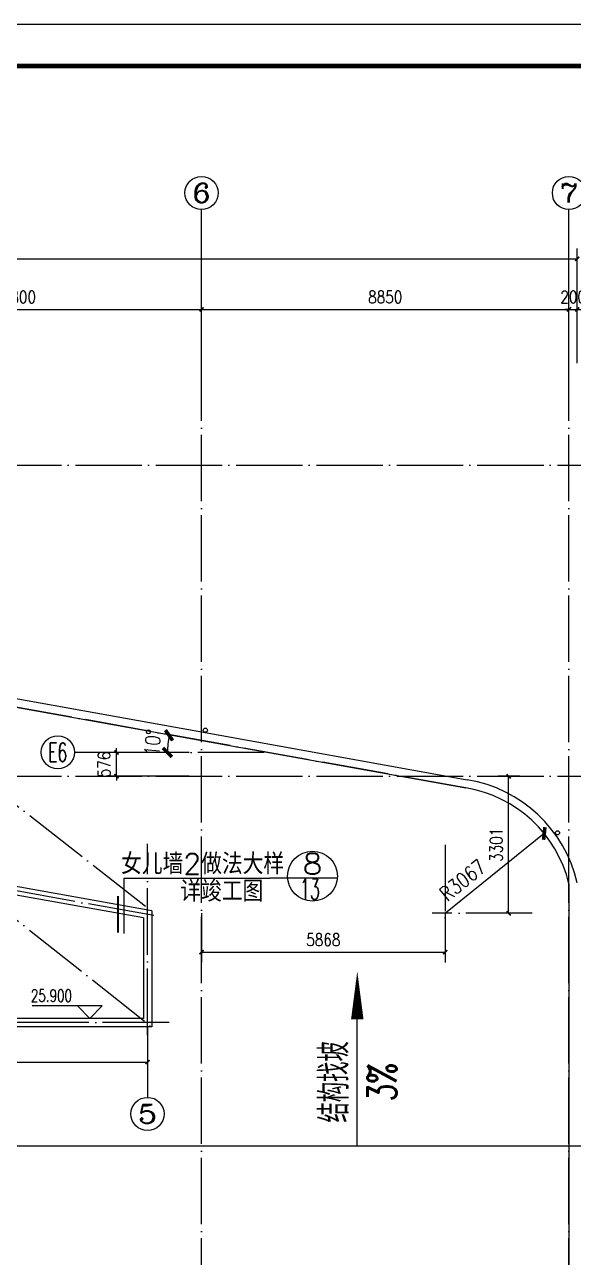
# Model space of a CAD drawing. Header units: millimetres. Extents: x 591771 to 1936534, y -622016 to 355666.
# Drawn here: x 647454 to 660672, y 64514 to 94214 of the extents above; entities that cross this region are included whole.
import ezdxf
from ezdxf.enums import TextEntityAlignment as Align

# ---------------------------------------------------------------- set-up
doc = ezdxf.new("R2010")
doc.units = ezdxf.units.MM
doc.header["$LTSCALE"] = 80
doc.linetypes.add('DOTE', pattern=[2.42, 2, -0.2, 0.02, -0.2])
for name, color, linetype in [('\\M+5BDA8-\\M+5B1EA\\M+5B8DF', 3, 'Continuous'), ('\\M+5BDA8-\\M+5B3DF\\M+5B4E7', 3, 'Continuous'), ('\\M+5BDA8-\\M+5C7BD-\\M+5D7A9', 31, 'Continuous'), ('\\M+5BDA8-\\M+5D6E1', 17, 'DOTE'), ('\\M+5BDA8-\\M+5D6E1-\\M+5B1EA\\M+5D7A2', 3, 'Continuous'), ('\\M+5C1A2\\M+5C3E6\\M+5CFDF\\M+5CCF51', 7, 'Continuous'), ('\\M+5C1A2\\M+5C3E6\\M+5CFDF\\M+5CCF55', 140, 'Continuous'), ('\\M+5CDBC\\M+5BFF2', 252, 'Continuous'), ('AXIS_TEXT', 7, 'Continuous'), ('PUB_TEXT', 7, 'Continuous'), ('VPIPE-\\M+5D3EA\\M+5CBAE', 4, 'TG_Y'), ('WINDOW_TEXT', 7, 'Continuous')]:
    doc.layers.add(name, color=color, linetype=linetype)
doc.styles.add('_HZTXT', font='txt.shx', dxfattribs={"width": 0.8, "bigfont": 'hztxt.shx'})
doc.styles.add('A-AXIS-LABEL', font='COMPLEX', dxfattribs={"bigfont": 'GBCBIG'})
doc.styles.add('A-STANDARD', font='SIMPLEX', dxfattribs={"bigfont": 'GBCBIG'})
doc.styles.add('COMPLEX', font='COMPLEX')
doc.styles.add('DIM_FONT', font='SIMPLEX.shx', dxfattribs={"width": 0.8})
doc.styles.add('ROMANS', font='ROMANS.shx', dxfattribs={"width": 0.8, "bigfont": 'hhztxt.shx'})
doc.styles.add('TG_LINETYPE', font='SIMPLEX', dxfattribs={"width": 0.75, "height": 2.5, "bigfont": 'HZTXT'})
doc.linetypes.add('TG_Y', pattern='A,2,-0.3,["Y",TG_LINETYPE,S=0.1,R=0,X=-0.23,Y=-0.15],0', length=2.3)
doc.dimstyles.new('dim1-150', dxfattribs={"dimscale": 180, "dimtxt": 2, "dimasz": 1.2, "dimexe": 1.2, "dimexo": 1.2, "dimgap": 1, "dimtad": 1, "dimdec": 0, "dimdsep": 46, "dimtxsty": 'ROMANS', "dimblk": 'ARCHTICK', "dimcen": 0, "dimadec": 0, "dimazin": 0, "dimtfac": 0.71, "dimtdec": 0, "dimtix": 1, "dimtmove": 0, "dimatfit": 3, "dimldrblk": 'ARCHTICK', "dimfxl": 0, "dimtolj": 1, "dimtzin": 0, "dimarcsym": 0})
doc.dimstyles.new('DIMN', dxfattribs={"dimtxt": 300, "dimasz": 100, "dimexe": 250, "dimexo": 300, "dimgap": 150, "dimtad": 1, "dimdec": 0, "dimzin": 0, "dimdsep": 46, "dimtxsty": 'DIM_FONT', "dimblk": 'ARCHTICK', "dimcen": 0.09, "dimclrt": 7, "dimazin": 2, "dimtfac": 1, "dimtdec": 0, "dimtix": 1, "dimtmove": 2, "dimatfit": 3, "dimldrblk": 'ARCHTICK', "dimfxl": 0, "dimtolj": 1, "dimtzin": 0, "dimarcsym": 0})

# ---------------------------------------------------------------- blocks, each defined once
blk = doc.blocks.new('_ArchTick')
at = {"color": 0, "linetype": 'ByBlock', "const_width": 0.4}
blk.add_lwpolyline([(-0.5, -0.5), (0.5, 0.5)], dxfattribs=at)
blk = doc.blocks.new('*D38')
at = {"layer": '\\M+5C1A2\\M+5C3E6\\M+5CFDF\\M+5CCF51', "color": 0, "lineweight": -2, "transparency": 16777216}
blk.add_arc((613188, 83604), 5623, 169.8236, 180, dxfattribs=at)
at = {"layer": 'Defpoints', "color": 0, "lineweight": -3, "transparency": 16777216}
for p in [(604149, 85227), (607604, 84269), (604049, 83604), (662277, 83604), (660463, 75118)]:
    blk.add_point(p, dxfattribs=at)
at = {"layer": '\\M+5C1A2\\M+5C3E6\\M+5CFDF\\M+5CCF51', "color": 0, "lineweight": -2, "transparency": 16777216, "xscale": 216, "yscale": 216, "zscale": 216}
for p, rotation in [((607653, 84598), 79.8236399644772), ((607565, 83604), 270)]:
    blk.add_blockref('_ArchTick', p, dxfattribs=dict(at, rotation=rotation))
at = {"layer": '\\M+5C1A2\\M+5C3E6\\M+5CFDF\\M+5CCF51', "color": 0, "lineweight": -2, "transparency": 16777216, "insert": (607220, 84136), "char_height": 360, "attachment_point": 5, "rotation": 84.9118, "style": 'ROMANS'}
blk.add_mtext('\\A1;10%%D', dxfattribs=at)
blk = doc.blocks.new('*D40')
at = {"layer": '\\M+5C1A2\\M+5C3E6\\M+5CFDF\\M+5CCF51', "color": 0, "lineweight": -2, "transparency": 16777216}
blk.add_arc((625404, 81674), 2447, 169.8236, 180, dxfattribs=at)
at = {"layer": 'Defpoints', "color": 0, "lineweight": -3, "transparency": 16777216}
for p in [(615198, 83506), (622974, 81963), (621520, 81674), (625404, 81674), (660466, 75380)]:
    blk.add_point(p, dxfattribs=at)
at = {"layer": '\\M+5C1A2\\M+5C3E6\\M+5CFDF\\M+5CCF51', "color": 0, "lineweight": -2, "transparency": 16777216, "xscale": 216, "yscale": 216, "zscale": 216}
for p, rotation in [((622995, 82106), 79.8236399644773), ((622957, 81674), 270)]:
    blk.add_blockref('_ArchTick', p, dxfattribs=dict(at, rotation=rotation))
at = {"layer": '\\M+5C1A2\\M+5C3E6\\M+5CFDF\\M+5CCF51', "color": 0, "lineweight": -2, "transparency": 16777216, "insert": (622600, 81924), "char_height": 360, "attachment_point": 5, "rotation": 84.9118, "style": 'ROMANS'}
blk.add_mtext('\\A1;10%%D', dxfattribs=at)
blk = doc.blocks.new('*D41')
at = {"layer": '\\M+5C1A2\\M+5C3E6\\M+5CFDF\\M+5CCF51', "color": 0, "lineweight": -2, "transparency": 16777216}
blk.add_line((633160, 79841), (633079, 79841), dxfattribs=at)
blk.add_arc((635615, 79841), 2319, 169.8236, 180, dxfattribs=at)
at = {"layer": 'Defpoints', "color": 0, "lineweight": -3, "transparency": 16777216}
for p in [(615198, 83506), (633311, 80115), (633376, 79841), (635615, 79841), (660466, 75380)]:
    blk.add_point(p, dxfattribs=at)
at = {"layer": '\\M+5C1A2\\M+5C3E6\\M+5CFDF\\M+5CCF51', "color": 0, "lineweight": -2, "transparency": 16777216, "xscale": 216, "yscale": 216, "zscale": 216}
for p, rotation in [((633332, 80251), 79.8236399644773), ((633295, 79841), 270)]:
    blk.add_blockref('_ArchTick', p, dxfattribs=dict(at, rotation=rotation))
at = {"layer": '\\M+5C1A2\\M+5C3E6\\M+5CFDF\\M+5CCF51', "color": 0, "lineweight": -2, "transparency": 16777216, "insert": (632937, 80079), "char_height": 360, "attachment_point": 5, "rotation": 84.9118, "style": 'ROMANS'}
blk.add_mtext('\\A1;10%%D', dxfattribs=at)
blk = doc.blocks.new('*D42')
at = {"layer": '\\M+5C1A2\\M+5C3E6\\M+5CFDF\\M+5CCF51', "color": 0, "lineweight": -2, "transparency": 16777216}
blk.add_arc((644434, 78258), 2073, 169.8236, 180, dxfattribs=at)
at = {"layer": 'Defpoints', "color": 0, "lineweight": -3, "transparency": 16777216}
for p in [(615198, 83506), (642375, 78503), (642210, 78258), (644434, 78258), (660566, 75362)]:
    blk.add_point(p, dxfattribs=at)
at = {"layer": '\\M+5C1A2\\M+5C3E6\\M+5CFDF\\M+5CCF51', "color": 0, "lineweight": -2, "transparency": 16777216, "xscale": 216, "yscale": 216, "zscale": 216}
for p, rotation in [((642393, 78624), 79.8236399644773), ((642360, 78258), 270)]:
    blk.add_blockref('_ArchTick', p, dxfattribs=dict(at, rotation=rotation))
at = {"layer": '\\M+5C1A2\\M+5C3E6\\M+5CFDF\\M+5CCF51', "color": 0, "lineweight": -2, "transparency": 16777216, "insert": (642001, 78475), "char_height": 360, "attachment_point": 5, "rotation": 84.9118, "style": 'ROMANS'}
blk.add_mtext('\\A1;10%%D', dxfattribs=at)
blk = doc.blocks.new('*D43')
at = {"layer": '\\M+5C1A2\\M+5C3E6\\M+5CFDF\\M+5CCF51', "color": 0, "lineweight": -2, "transparency": 16777216}
blk.add_arc((653225, 76680), 2329, 169.8236, 180, dxfattribs=at)
at = {"layer": 'Defpoints', "color": 0, "lineweight": -3, "transparency": 16777216}
for p in [(615198, 83506), (650912, 76955), (649877, 76680), (653225, 76680), (660466, 75380)]:
    blk.add_point(p, dxfattribs=at)
at = {"layer": '\\M+5C1A2\\M+5C3E6\\M+5CFDF\\M+5CCF51', "color": 0, "lineweight": -2, "transparency": 16777216, "xscale": 216, "yscale": 216, "zscale": 216}
for p, rotation in [((650932, 77092), 79.8236399644773), ((650895, 76680), 270)]:
    blk.add_blockref('_ArchTick', p, dxfattribs=dict(at, rotation=rotation))
at = {"layer": '\\M+5C1A2\\M+5C3E6\\M+5CFDF\\M+5CCF51', "color": 0, "lineweight": -2, "transparency": 16777216, "insert": (650537, 76919), "char_height": 360, "attachment_point": 5, "rotation": 84.9118, "style": 'ROMANS'}
blk.add_mtext('\\A1;10%%D', dxfattribs=at)
blk = doc.blocks.new('*D82')
at = {"layer": '\\M+5BDA8-\\M+5B3DF\\M+5B4E7', "color": 0, "lineweight": -2, "transparency": 16777216}
blk.add_line((659971, 74726), (657588, 72803), dxfattribs=at)
at = {"layer": 'Defpoints', "color": 0, "lineweight": -3, "transparency": 16777216}
for p in [(659971, 74726), (657584, 72800)]:
    blk.add_point(p, dxfattribs=at)
at = {"layer": '\\M+5BDA8-\\M+5B3DF\\M+5B4E7', "color": 0, "lineweight": -2, "transparency": 16777216, "xscale": 216, "yscale": 216, "zscale": 216, "rotation": 38.91113738284074}
blk.add_blockref('_ArchTick', (659971, 74726), dxfattribs=at)
at = {"layer": '\\M+5BDA8-\\M+5B3DF\\M+5B4E7', "color": 0, "lineweight": -2, "transparency": 16777216, "insert": (658004, 73601), "char_height": 360, "attachment_point": 5, "rotation": 38.9111, "style": 'ROMANS'}
blk.add_mtext('\\A1;R3067', dxfattribs=at)
blk = doc.blocks.new('*D172')
at = {"layer": '\\M+5BDA8-\\M+5B3DF\\M+5B4E7', "color": 0, "lineweight": -2, "transparency": 16777216}
for p, q in [((651416, 76680), (649416, 76680)), ((649666, 76680), (649666, 76780)), ((649666, 76104), (649666, 76680)), ((651416, 76104), (649416, 76104)), ((649666, 76104), (649666, 76004))]:
    blk.add_line(p, q, dxfattribs=at)
at = {"layer": 'Defpoints', "color": 0, "transparency": 16777216}
for p in [(649666, 76680), (651716, 76680), (651716, 76104)]:
    blk.add_point(p, dxfattribs=at)
at = {"layer": '\\M+5BDA8-\\M+5B3DF\\M+5B4E7', "color": 0, "lineweight": -2, "transparency": 16777216, "xscale": 100, "yscale": 100, "zscale": 100}
for p, rotation in [((649666, 76680), 270), ((649666, 76104), 90)]:
    blk.add_blockref('_ArchTick', p, dxfattribs=dict(at, rotation=rotation))
at = {"layer": '\\M+5BDA8-\\M+5B3DF\\M+5B4E7', "color": 7, "transparency": 16777216, "insert": (649366, 76392), "char_height": 300, "attachment_point": 5, "rotation": 90, "style": 'DIM_FONT'}
blk.add_mtext('\\A1;576', dxfattribs=at)
blk = doc.blocks.new('*D176')
at = {"layer": '\\M+5BDA8-\\M+5B3DF\\M+5B4E7', "color": 0, "lineweight": -2, "transparency": 16777216}
for p, q in [((659379, 76104), (658863, 76104)), ((659113, 72803), (659113, 76104)), ((659379, 72803), (658863, 72803))]:
    blk.add_line(p, q, dxfattribs=at)
at = {"layer": 'Defpoints', "color": 0, "transparency": 16777216}
for p in [(659113, 76104), (659679, 76104), (659679, 72803)]:
    blk.add_point(p, dxfattribs=at)
at = {"layer": '\\M+5BDA8-\\M+5B3DF\\M+5B4E7', "color": 0, "lineweight": -2, "transparency": 16777216, "xscale": 100, "yscale": 100, "zscale": 100}
for p, rotation in [((659113, 76104), 90), ((659113, 72803), 270)]:
    blk.add_blockref('_ArchTick', p, dxfattribs=dict(at, rotation=rotation))
at = {"layer": '\\M+5BDA8-\\M+5B3DF\\M+5B4E7', "color": 7, "transparency": 16777216, "insert": (658813, 74454), "char_height": 300, "attachment_point": 5, "rotation": 90, "style": 'DIM_FONT'}
blk.add_mtext('\\A1;3301', dxfattribs=at)
blk = doc.blocks.new('*D208')
at = {"layer": '\\M+5BDA8-\\M+5B3DF\\M+5B4E7', "color": 0, "lineweight": -2, "transparency": 16777216}
for p, q in [((651715, 72806), (651715, 71619)), ((657584, 72803), (657583, 71616)), ((651715, 71869), (657583, 71866))]:
    blk.add_line(p, q, dxfattribs=at)
at = {"layer": 'Defpoints', "color": 0, "transparency": 16777216}
for p in [(651716, 73106), (657584, 73103), (657583, 71866)]:
    blk.add_point(p, dxfattribs=at)
at = {"layer": '\\M+5BDA8-\\M+5B3DF\\M+5B4E7', "color": 0, "lineweight": -2, "transparency": 16777216, "xscale": 100, "yscale": 100, "zscale": 100}
for p, rotation in [((651715, 71869), 179.9689875181909), ((657583, 71866), 359.9689875181909)]:
    blk.add_blockref('_ArchTick', p, dxfattribs=dict(at, rotation=rotation))
at = {"layer": '\\M+5BDA8-\\M+5B3DF\\M+5B4E7', "color": 7, "transparency": 16777216, "insert": (654649, 72167), "char_height": 300, "attachment_point": 5, "rotation": 359.969, "style": 'DIM_FONT'}
blk.add_mtext('\\A1;5868', dxfattribs=at)
blk = doc.blocks.new('*D565')
at = {"layer": '\\M+5BDA8-\\M+5B3DF\\M+5B4E7', "color": 0, "lineweight": -2, "transparency": 16777216}
for p, q in [((641614, 69871), (641614, 68970)), ((650414, 69871), (650414, 68970)), ((641614, 69220), (650414, 69220))]:
    blk.add_line(p, q, dxfattribs=at)
at = {"layer": 'Defpoints', "color": 0, "transparency": 16777216}
for p in [(641614, 70171), (650414, 70171), (650414, 69220)]:
    blk.add_point(p, dxfattribs=at)
at = {"layer": '\\M+5BDA8-\\M+5B3DF\\M+5B4E7', "color": 0, "lineweight": -2, "transparency": 16777216, "xscale": 100, "yscale": 100, "zscale": 100, "rotation": 180}
blk.add_blockref('_ArchTick', (641614, 69220), dxfattribs=at)
at = {"layer": '\\M+5BDA8-\\M+5B3DF\\M+5B4E7', "color": 0, "lineweight": -2, "transparency": 16777216, "xscale": 100, "yscale": 100, "zscale": 100}
blk.add_blockref('_ArchTick', (650414, 69220), dxfattribs=at)
at = {"layer": '\\M+5BDA8-\\M+5B3DF\\M+5B4E7', "color": 7, "transparency": 16777216, "insert": (646014, 69520), "char_height": 300, "attachment_point": 5, "style": 'DIM_FONT'}
blk.add_mtext('\\A1;8800', dxfattribs=at)
blk = doc.blocks.new('*D599')
at = {"layer": '\\M+5BDA8-\\M+5B3DF\\M+5B4E7', "color": 0, "lineweight": -2, "transparency": 16777216}
for p, q in [((606266, 86359), (606266, 88822)), ((660766, 86359), (660766, 88822)), ((606266, 88572), (660766, 88572))]:
    blk.add_line(p, q, dxfattribs=at)
at = {"layer": 'Defpoints', "color": 0, "transparency": 16777216}
for p in [(660766, 88572), (606266, 86059), (660766, 86059)]:
    blk.add_point(p, dxfattribs=at)
at = {"layer": '\\M+5BDA8-\\M+5B3DF\\M+5B4E7', "color": 0, "lineweight": -2, "transparency": 16777216, "xscale": 100, "yscale": 100, "zscale": 100, "rotation": 180}
blk.add_blockref('_ArchTick', (606266, 88572), dxfattribs=at)
at = {"layer": '\\M+5BDA8-\\M+5B3DF\\M+5B4E7', "color": 0, "lineweight": -2, "transparency": 16777216, "xscale": 100, "yscale": 100, "zscale": 100}
blk.add_blockref('_ArchTick', (660766, 88572), dxfattribs=at)
at = {"layer": '\\M+5BDA8-\\M+5B3DF\\M+5B4E7', "color": 7, "transparency": 16777216, "insert": (633516, 88872), "char_height": 300, "attachment_point": 5, "style": 'DIM_FONT'}
blk.add_mtext('\\A1;54500', dxfattribs=at)
blk = doc.blocks.new('*D604')
at = {"layer": '\\M+5BDA8-\\M+5B3DF\\M+5B4E7', "color": 0, "lineweight": -2, "transparency": 16777216}
for p, q in [((660566, 87353), (660466, 87353)), ((660566, 86059), (660566, 87603)), ((660566, 87353), (660766, 87353)), ((660766, 86059), (660766, 87603)), ((660766, 87353), (660866, 87353))]:
    blk.add_line(p, q, dxfattribs=at)
at = {"layer": 'Defpoints', "color": 0, "transparency": 16777216}
for p in [(660766, 87353), (660566, 85759), (660766, 85759)]:
    blk.add_point(p, dxfattribs=at)
at = {"layer": '\\M+5BDA8-\\M+5B3DF\\M+5B4E7', "color": 0, "lineweight": -2, "transparency": 16777216, "xscale": 100, "yscale": 100, "zscale": 100}
blk.add_blockref('_ArchTick', (660566, 87353), dxfattribs=at)
at = {"layer": '\\M+5BDA8-\\M+5B3DF\\M+5B4E7', "color": 0, "lineweight": -2, "transparency": 16777216, "xscale": 100, "yscale": 100, "zscale": 100, "rotation": 180}
blk.add_blockref('_ArchTick', (660766, 87353), dxfattribs=at)
at = {"layer": '\\M+5BDA8-\\M+5B3DF\\M+5B4E7', "color": 7, "transparency": 16777216, "insert": (660666, 87653), "char_height": 300, "attachment_point": 5, "style": 'DIM_FONT'}
blk.add_mtext('\\A1;200', dxfattribs=at)
blk = doc.blocks.new('*D627')
at = {"layer": '\\M+5BDA8-\\M+5B3DF\\M+5B4E7', "color": 0, "lineweight": -2, "transparency": 16777216}
for p, q in [((642916, 86059), (642916, 87603)), ((642916, 87353), (651716, 87353)), ((651716, 86059), (651716, 87603))]:
    blk.add_line(p, q, dxfattribs=at)
at = {"layer": 'Defpoints', "color": 0, "transparency": 16777216}
for p in [(651716, 87353), (642916, 85759), (651716, 85759)]:
    blk.add_point(p, dxfattribs=at)
at = {"layer": '\\M+5BDA8-\\M+5B3DF\\M+5B4E7', "color": 0, "lineweight": -2, "transparency": 16777216, "xscale": 100, "yscale": 100, "zscale": 100, "rotation": 180}
blk.add_blockref('_ArchTick', (642916, 87353), dxfattribs=at)
at = {"layer": '\\M+5BDA8-\\M+5B3DF\\M+5B4E7', "color": 0, "lineweight": -2, "transparency": 16777216, "xscale": 100, "yscale": 100, "zscale": 100}
blk.add_blockref('_ArchTick', (651716, 87353), dxfattribs=at)
at = {"layer": '\\M+5BDA8-\\M+5B3DF\\M+5B4E7', "color": 7, "transparency": 16777216, "insert": (647316, 87653), "char_height": 300, "attachment_point": 5, "style": 'DIM_FONT'}
blk.add_mtext('\\A1;8800', dxfattribs=at)
blk = doc.blocks.new('*D628')
at = {"layer": '\\M+5BDA8-\\M+5B3DF\\M+5B4E7', "color": 0, "lineweight": -2, "transparency": 16777216}
for p, q in [((651716, 86059), (651716, 87603)), ((651716, 87353), (660566, 87353)), ((660566, 86059), (660566, 87603))]:
    blk.add_line(p, q, dxfattribs=at)
at = {"layer": 'Defpoints', "color": 0, "transparency": 16777216}
for p in [(660566, 87353), (651716, 85759), (660566, 85759)]:
    blk.add_point(p, dxfattribs=at)
at = {"layer": '\\M+5BDA8-\\M+5B3DF\\M+5B4E7', "color": 0, "lineweight": -2, "transparency": 16777216, "xscale": 100, "yscale": 100, "zscale": 100, "rotation": 180}
blk.add_blockref('_ArchTick', (651716, 87353), dxfattribs=at)
at = {"layer": '\\M+5BDA8-\\M+5B3DF\\M+5B4E7', "color": 0, "lineweight": -2, "transparency": 16777216, "xscale": 100, "yscale": 100, "zscale": 100}
blk.add_blockref('_ArchTick', (660566, 87353), dxfattribs=at)
at = {"layer": '\\M+5BDA8-\\M+5B3DF\\M+5B4E7', "color": 7, "transparency": 16777216, "insert": (656141, 87653), "char_height": 300, "attachment_point": 5, "style": 'DIM_FONT'}
blk.add_mtext('\\A1;8850', dxfattribs=at)
blk = doc.blocks.new('_AXISO')
blk.add_circle((0, 0), 0.5)
at = {"layer": 'AXIS_TEXT', "style": 'COMPLEX'}
blk.add_attdef('A', text='', height=0.56, dxfattribs=at).set_placement((-0.25, -0.28), (0.25, -0.28), align=Align.FIT)

msp = doc.modelspace()

# ---------------------------------------------------------------- linework, layer by layer
at = {"layer": '\\M+5BDA8-\\M+5B1EA\\M+5B8DF'}
for p, q in [((649323.3, 70570.8), (647633.3, 70570.8)), ((649023.3, 70270.8), (648723.3, 70570.8)), ((649023.3, 70270.8), (649323.3, 70570.8))]:
    msp.add_line(p, q, dxfattribs=at)
at = {"layer": '\\M+5BDA8-\\M+5B3DF\\M+5B4E7'}
for p, q in [((649666.3, 76680), (648657.4, 76680)), ((649840.5, 73648.6), (653362.2, 73648.6)), ((649840.5, 73648.6), (649840.5, 72313.2)), ((654985.5, 73648.6), (653362.2, 73648.6))]:
    msp.add_line(p, q, dxfattribs=at)
at = {"layer": '\\M+5BDA8-\\M+5B3DF\\M+5B4E7', "const_width": 50}
msp.add_lwpolyline([(649703, 72334.3), (649703, 73219.5)], dxfattribs=at)
at = {"layer": '\\M+5BDA8-\\M+5B3DF\\M+5B4E7'}
msp.add_circle((654387.4, 73696.9), 600, dxfattribs=at)
at = {"layer": '\\M+5BDA8-\\M+5C7BD-\\M+5D7A9'}
for p, q in [((642937.7, 78747.7), (651535.7, 77204.3)), ((642902.4, 78550.8), (651500.3, 77007.4)), ((651500.3, 77007.4), (658083.8, 75825.7)), ((651535.7, 77204.3), (658117.8, 76022.8)), ((650514, 72859.4), (641514, 74475.1)), ((650314, 72692.1), (641714, 74236)), ((660566, 73517.5), (660566, 67204.3)), ((650514, 72859.4), (650514, 70070.8)), ((650314, 72692.1), (650314, 70270.8)), ((650314, 70270.8), (646014.5, 70270.8)), ((650514, 70070.8), (641514, 70070.8)), ((660566, 67204.3), (660566, 59104.3))]:
    msp.add_line(p, q, dxfattribs=at)
for radius, start, end in [(3067.4, 13.53921, 80.61975), (3267.4, 13.11641, 80.595)]:
    msp.add_arc((657583.9, 72799.4), radius, start, end, dxfattribs=at)
at = {"layer": '\\M+5BDA8-\\M+5D6E1', "ltscale": 10}
for p, q in [((651715.6, 47886.6), (651715.6, 85758.8)), ((660566, 47886.6), (660566, 85758.8)), ((604149.1, 83604.3), (662077.4, 83604.3)), ((658119.3, 75818.3), (615297.8, 83505.9)), ((643005.4, 78735.5), (650514, 72859.4)), ((653224.6, 76680), (649666.3, 76680)), ((604149.1, 76104.3), (662077.4, 76104.3)), ((643015.6, 76004.3), (650514, 70070.8)), ((650564, 72748.8), (641514, 74373.5)), ((650414, 69870.8), (650414, 74475.1)), ((657584.1, 74457.1), (657583.6, 71906.1)), ((659679.2, 72802.9), (657271.3, 72802.9)), ((648464, 70170.8), (641114, 70170.8)), ((650932, 70170.8), (641114, 70170.8)), ((604149.1, 67204.3), (662077.4, 67204.3))]:
    msp.add_line(p, q, dxfattribs=at)
at = {"layer": '\\M+5BDA8-\\M+5D6E1-\\M+5B1EA\\M+5D7A2'}
for p, q in [((651715.6, 85758.8), (651715.6, 89758.8)), ((660566, 85758.8), (660566, 89758.8)), ((650414, 70070.8), (650414, 68368.9))]:
    msp.add_line(p, q, dxfattribs=at)
msp.add_circle((648251.4, 76682), 400, dxfattribs=at)
at = {"layer": '\\M+5C1A2\\M+5C3E6\\M+5CFDF\\M+5CCF55'}
for p, q in [((655466.7, 67204.3), (655466.7, 70250.5)), ((606465.6, 67204.3), (660566, 67204.3))]:
    msp.add_line(p, q, dxfattribs=at)
msp.add_lwpolyline([(655466.7, 70250.5, 300, 0, 0), (655466.7, 71406.4, 0, 0, 0)], format="xyseb", dxfattribs=at)
at = {"layer": '\\M+5CDBC\\M+5BFF2', "color": 2}
msp.add_lwpolyline([(595259.9, 34814.3), (679359.9, 34814.3), (679359.9, 94214.3), (595259.9, 94214.3)], close=True, dxfattribs=at)
at = {"layer": '\\M+5CDBC\\M+5BFF2', "color": 2, "const_width": 112.5}
msp.add_lwpolyline([(596260, 35814.3), (678359.9, 35814.3), (678359.9, 93214.3), (596260, 93214.3)], close=True, dxfattribs=at)
at = {"layer": 'VPIPE-\\M+5D3EA\\M+5CBAE', "linetype": 'Continuous'}
for centre in [(651804.4, 77215), (660290.2, 74741.9)]:
    msp.add_circle(centre, 50, dxfattribs=at)

# ---------------------------------------------------------------- block references
at = {"layer": '\\M+5BDA8-\\M+5D6E1-\\M+5B1EA\\M+5D7A2'}
ref = msp.add_blockref('_AXISO', (651715.6, 90158.8), dxfattribs=dict(at, xscale=800, yscale=800, zscale=800))
ref.add_attrib('A', '6', dxfattribs={"layer": 'AXIS_TEXT', "height": 452.5, "style": 'A-AXIS-LABEL', "width": 1.5}).set_placement((651489.4, 89932.5), (651941.9, 89932.5), align=Align.FIT)
ref = msp.add_blockref('_AXISO', (660566, 90158.8), dxfattribs=dict(at, xscale=800, yscale=800, zscale=800))
ref.add_attrib('A', '7', dxfattribs={"layer": 'AXIS_TEXT', "height": 452.5, "style": 'A-AXIS-LABEL', "width": 1.5}).set_placement((660339.7, 89932.5), (660792.3, 89932.5), align=Align.FIT)
ref = msp.add_blockref('_AXISO', (650414, 67968.9), dxfattribs=dict(at, xscale=800, yscale=800, zscale=800))
ref.add_attrib('A', '5', dxfattribs={"layer": 'AXIS_TEXT', "height": 452.5, "style": 'A-AXIS-LABEL', "width": 1.5}).set_placement((650187.7, 67742.6), (650640.2, 67742.6), align=Align.FIT)

# ---------------------------------------------------------------- texts
at = {"layer": 'PUB_TEXT', "style": 'A-AXIS-LABEL', "width": 0.6}
msp.add_text('E6', height=452.55, dxfattribs=at).set_placement((648025.1, 76455.7), (648477.7, 76455.7), align=Align.FIT)
at = {"layer": 'PUB_TEXT', "style": '_HZTXT'}
for s, p in [('女儿墙2做法大样', (649777, 73744.5)), ('详竣工图', (651202.4, 73085.1))]:
    msp.add_text(s, height=500, dxfattribs=at).set_placement(p)
at = {"layer": 'PUB_TEXT', "style": 'A-STANDARD', "width": 0.705882}
msp.add_text('25.900', height=297.5, dxfattribs=at).set_placement((647603.3, 70670.9))
at = {"layer": 'PUB_TEXT', "lineweight": 25, "style": '_HZTXT', "width": 0.7}
for s, p in [('结构找坡', (655260.3, 67761.9)), ('3%%%', (656410.7, 68274.7))]:
    msp.add_text(s, height=700, rotation=90, dxfattribs=at).set_placement(p)
at = {"layer": 'WINDOW_TEXT', "style": '_HZTXT'}
for s, width, p, p2 in [('8', 1.448972, (654145.9, 73745.2), (654628.9, 73745.2)), ('13', 0.676187, (654083.5, 73134.4), (654566.5, 73134.4))]:
    msp.add_text(s, height=500, dxfattribs=dict(at, width=width)).set_placement(p, p2, align=Align.FIT)

# ---------------------------------------------------------------- dimensions: what is measured, and where the dimension line sits
at = {"layer": '\\M+5BDA8-\\M+5B3DF\\M+5B4E7'}
for p1, p2, distance, picture, middle in [((606265.5313, 86058.7511), (660766.0116, 86058.7511), 2513.4381, '*D599', (633515.7715, 88872.1892)), ((642915.6, 85758.8), (651715.6, 85758.8), 1594, '*D627', (647315.6, 87652.8)), ((651715.6, 85758.8), (660566, 85758.8), 1594, '*D628', (656140.8, 87652.8)), ((660566, 85758.8), (660766, 85758.8), 1594, '*D604', (660666, 87652.8)), ((651715.6, 76104.3), (651715.6, 76680), 2049.4, '*D172', (649366.3, 76392.2)), ((659679.2, 72802.9), (659679.2, 76104.3), 566.1, '*D176', (658813.1, 74453.6)), ((651715.7, 73106), (657584.1, 73102.9), -1237.2, '*D208', (654649.4, 72167.2)), ((641614, 70170.8), (650414, 70170.8), -951, '*D565', (646014, 69519.9))]:
    dim = msp.add_aligned_dim(p1=p1, p2=p2, distance=distance, dimstyle='DIMN', dxfattribs=at)
    dim.commit()
    dim.dimension.update_dxf_attribs({"geometry": picture, "text_midpoint": middle})
dim = msp.add_radius_dim(center=(657584.1, 72799.7), mpoint=(659970.5, 74726.1), dimstyle='dim1-150', dxfattribs=at)
dim.commit()
dim.dimension.update_dxf_attribs({"geometry": '*D82', "text_midpoint": (658229.6, 73320.8), "dimtype": 132})
at = {"layer": '\\M+5C1A2\\M+5C3E6\\M+5CFDF\\M+5CCF51'}
for base, line1, line2, picture, middle in [((607604.4, 84268.6), ((660462.6, 75118.4), (604149.1, 85226.8)), ((604049.1, 83604.4), (662277.4, 83604.4)), '*D38', (607220.1, 84135.7)), ((622974.1, 81963), ((660466, 75380.2), (615197.8, 83505.9)), ((625403.9, 81673.9), (621520.4, 81673.9)), '*D40', (622599.5, 81923.6)), ((633311.3, 80115.1), ((660466, 75380.2), (615197.8, 83505.9)), ((635614.5, 79841.1), (633375.7, 79841.1)), '*D41', (632937.1, 80079.5)), ((642374.8, 78503), ((660566, 75362.2), (615197.8, 83505.9)), ((644433.7, 78258), (642210.5, 78258)), '*D42', (642001.4, 78474.6)), ((650911.7, 76955.2), ((660466, 75380.2), (615197.8, 83505.9)), ((653224.6, 76680), (649876.9, 76680)), '*D43', (650537.5, 76919.3))]:
    dim = msp.add_angular_dim_2l(base=base, line1=line1, line2=line2, dimstyle='dim1-150', override={"dimazin": 2}, dxfattribs=at)
    dim.commit()
    dim.dimension.update_dxf_attribs({"geometry": picture, "text_midpoint": middle})

doc.saveas('drawing.dxf')
